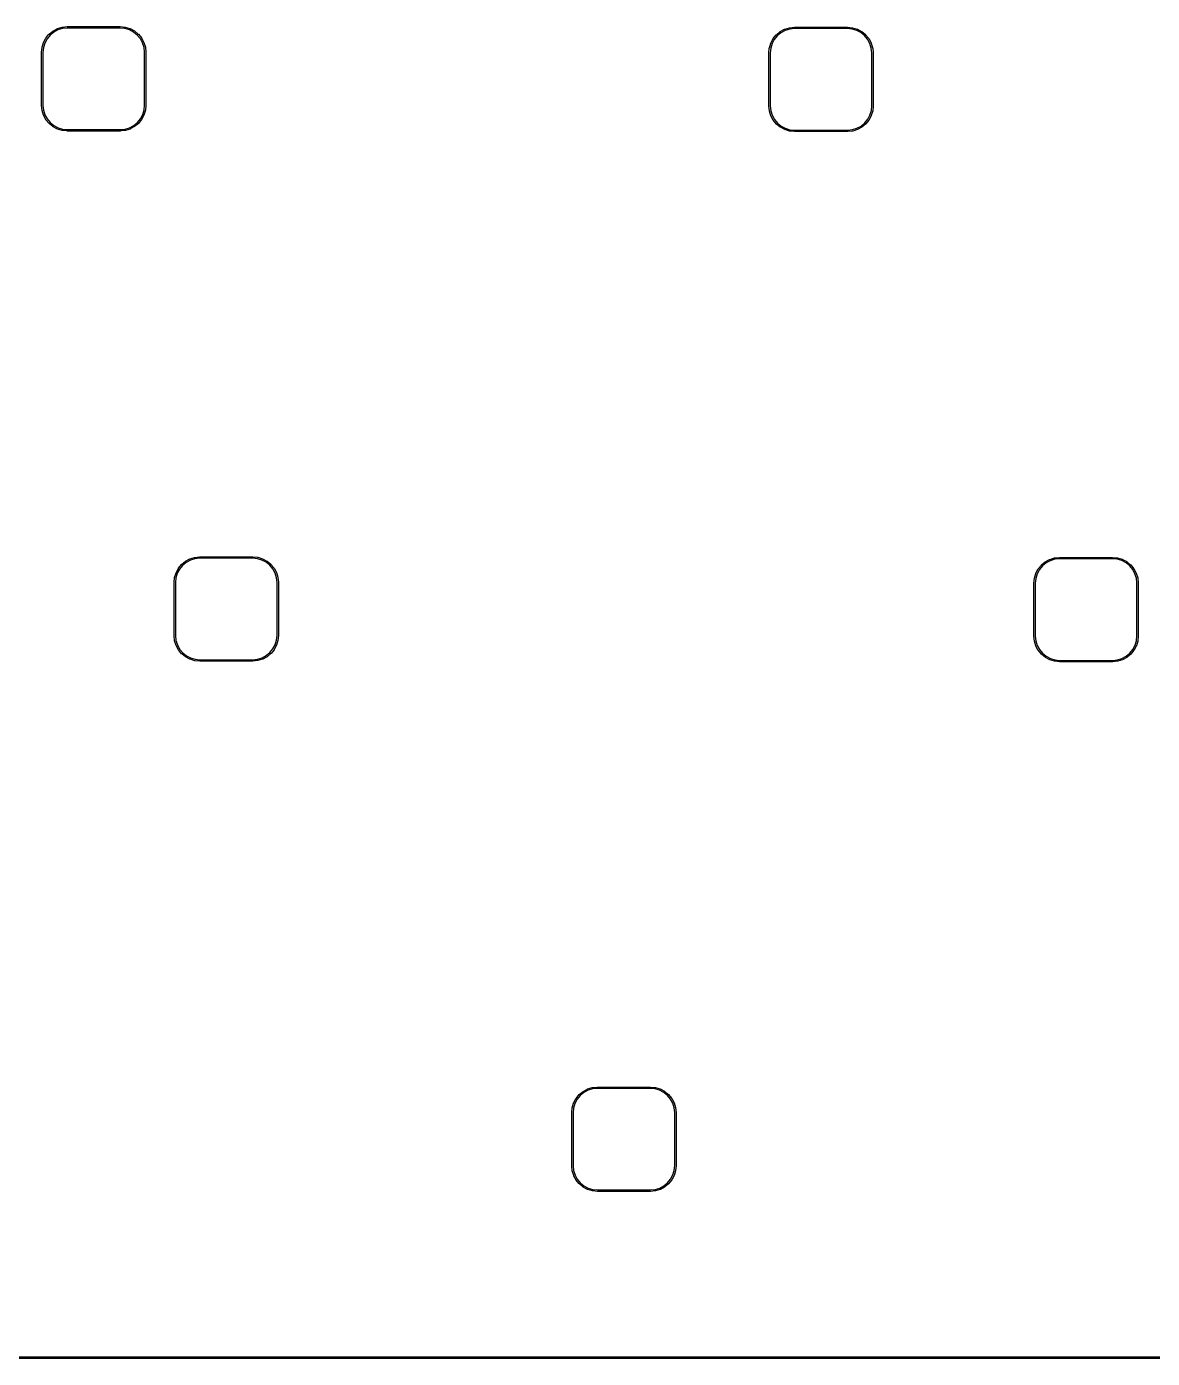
# Model space of a CAD drawing. Extents: x 24 to 186, y -127 to -26.
# Drawn here: x 61.93 to 102.38, y -126.83 to -78.97 of the extents above; entities that cross this region are included whole.
import ezdxf

# ---------------------------------------------------------------- set-up
doc = ezdxf.new("R2010")
doc.units = 0
doc.layers.add('BLACK', color=7, linetype='CONTINUOUS')

msp = doc.modelspace()

# ---------------------------------------------------------------- linework, layer by layer
at = {"layer": 'BLACK', "linetype": 'CONTINUOUS'}
for p, q in [((62.5396, -79.5453), (62.622, -79.3902)), ((62.665, -79.4158), (62.5849, -79.5666)), ((62.622, -79.3902), (62.6222, -79.3899)), ((62.6222, -79.3899), (62.6235, -79.388)), ((62.6235, -79.388), (62.6247, -79.3861)), ((62.6247, -79.3861), (62.7358, -79.25)), ((62.773, -79.2835), (62.665, -79.4158)), ((62.7358, -79.25), (62.736, -79.2498)), ((62.7358, -79.25), (62.7358, -79.25)), ((62.7358, -79.25), (62.7358, -79.25)), ((62.736, -79.2498), (62.7376, -79.2482)), ((62.7376, -79.2482), (62.7392, -79.2466)), ((62.7392, -79.2466), (62.8745, -79.1346)), ((62.9045, -79.1747), (62.773, -79.2835)), ((62.8745, -79.1346), (62.8748, -79.1344)), ((62.8748, -79.1344), (62.8767, -79.1331)), ((62.8767, -79.1331), (62.8786, -79.1319)), ((62.8786, -79.1319), (63.0331, -79.0483)), ((63.0547, -79.0935), (62.9045, -79.1747)), ((63.0331, -79.0483), (63.0334, -79.0482)), ((63.0331, -79.0483), (63.0331, -79.0483)), ((63.0331, -79.0483), (63.0331, -79.0483)), ((63.0334, -79.0482), (63.0355, -79.0473)), ((63.0355, -79.0473), (63.0376, -79.0464)), ((63.0376, -79.0464), (63.2054, -78.9945)), ((63.2178, -79.043), (63.0547, -79.0935)), ((63.2054, -78.9945), (63.2057, -78.9944)), ((63.2057, -78.9944), (63.208, -78.994)), ((63.208, -78.994), (63.2102, -78.9935)), ((63.2102, -78.9935), (63.3849, -78.9752)), ((63.3888, -79.025), (63.2178, -79.043)), ((63.3849, -78.9752), (63.3852, -78.9751)), ((63.3852, -78.9751), (63.3863, -78.9751)), ((63.3863, -78.9751), (63.3874, -78.975)), ((63.3874, -78.975), (63.3925, -78.975)), ((63.3938, -79.025), (63.3888, -79.025)), ((63.3925, -78.975), (63.3925, -78.975)), ((63.3925, -78.975), (65.295, -78.975)), ((65.2925, -79.025), (63.3938, -79.025)), ((65.4637, -79.0418), (65.2925, -79.025)), ((65.295, -78.975), (65.2962, -78.9751)), ((65.2962, -78.9751), (65.2962, -78.9751)), ((65.2962, -78.9751), (65.471, -78.9923)), ((65.6271, -79.0911), (65.4637, -79.0418)), ((65.471, -78.9923), (65.471, -78.9923)), ((65.471, -78.9923), (65.4713, -78.9923)), ((65.4713, -78.9923), (65.4736, -78.9928)), ((65.4736, -78.9928), (65.4758, -78.9932)), ((65.4758, -78.9932), (65.6439, -79.044)), ((65.7779, -79.1713), (65.6271, -79.0911)), ((65.6439, -79.044), (65.6443, -79.0441)), ((65.6443, -79.0441), (65.6464, -79.045)), ((65.6464, -79.045), (65.6484, -79.0458)), ((65.6484, -79.0458), (65.8035, -79.1283)), ((65.9102, -79.2792), (65.7779, -79.1713)), ((65.8035, -79.1283), (65.8038, -79.1285)), ((65.8038, -79.1285), (65.8057, -79.1297)), ((65.8057, -79.1297), (65.8076, -79.131)), ((65.8076, -79.131), (65.9437, -79.242)), ((66.0191, -79.4108), (65.9102, -79.2792)), ((65.9437, -79.242), (65.9437, -79.242)), ((65.9437, -79.242), (65.9437, -79.242)), ((65.9437, -79.242), (65.944, -79.2422)), ((65.944, -79.2422), (65.9456, -79.2438)), ((65.9456, -79.2438), (65.9472, -79.2454)), ((65.9472, -79.2454), (66.0591, -79.3808)), ((66.1003, -79.561), (66.0191, -79.4108)), ((66.0591, -79.3808), (66.0594, -79.3811)), ((66.0594, -79.3811), (66.0606, -79.383)), ((66.0606, -79.383), (66.0619, -79.3848)), ((66.0619, -79.3848), (66.1454, -79.5393)), ((88.6733, -79.5653), (88.7558, -79.4102)), ((88.7558, -79.4102), (88.756, -79.4099)), ((88.756, -79.4099), (88.7572, -79.408)), ((88.7572, -79.408), (88.7585, -79.4061)), ((88.7585, -79.4061), (88.8695, -79.27)), ((88.9067, -79.3035), (88.7988, -79.4359)), ((88.8695, -79.27), (88.8697, -79.2698)), ((88.8695, -79.27), (88.8695, -79.27)), ((88.8695, -79.27), (88.8695, -79.27)), ((88.8697, -79.2698), (88.8714, -79.2682)), ((88.8714, -79.2682), (88.873, -79.2666)), ((88.873, -79.2666), (89.0083, -79.1546)), ((89.0383, -79.1947), (88.9067, -79.3035)), ((89.0083, -79.1546), (89.0086, -79.1544)), ((89.0086, -79.1544), (89.0105, -79.1531)), ((89.0105, -79.1531), (89.0123, -79.1519)), ((89.0123, -79.1519), (89.1668, -79.0683)), ((89.1885, -79.1135), (89.0383, -79.1947)), ((89.1668, -79.0683), (89.1672, -79.0682)), ((89.1668, -79.0683), (89.1668, -79.0683)), ((89.1668, -79.0683), (89.1668, -79.0683)), ((89.1672, -79.0682), (89.1693, -79.0673)), ((89.1693, -79.0673), (89.1713, -79.0664)), ((89.1713, -79.0664), (89.3391, -79.0145)), ((89.3516, -79.063), (89.1885, -79.1135)), ((89.3391, -79.0145), (89.3395, -79.0144)), ((89.3395, -79.0144), (89.3417, -79.014)), ((89.3417, -79.014), (89.3439, -79.0135)), ((89.3439, -79.0135), (89.5186, -78.9952)), ((89.5226, -79.045), (89.3516, -79.063)), ((89.5186, -78.9952), (89.519, -78.9951)), ((89.519, -78.9951), (89.52, -78.9951)), ((89.52, -78.9951), (89.5211, -78.995)), ((89.5211, -78.995), (89.5262, -78.995)), ((89.5276, -79.045), (89.5226, -79.045)), ((89.5262, -78.995), (89.5263, -78.995)), ((89.5263, -78.995), (91.4287, -78.995)), ((91.4263, -79.045), (89.5276, -79.045)), ((91.5974, -79.0618), (91.4263, -79.045)), ((91.4287, -78.995), (91.4299, -78.9951)), ((91.4299, -78.9951), (91.4299, -78.9951)), ((91.4299, -78.9951), (91.6047, -79.0123)), ((91.7609, -79.1111), (91.5974, -79.0618)), ((91.6047, -79.0123), (91.6048, -79.0123)), ((91.6048, -79.0123), (91.6051, -79.0123)), ((91.6051, -79.0123), (91.6073, -79.0128)), ((91.6073, -79.0128), (91.6095, -79.0132)), ((91.6095, -79.0132), (91.7777, -79.064)), ((91.9116, -79.1913), (91.7609, -79.1111)), ((91.7777, -79.064), (91.778, -79.0641)), ((91.778, -79.0641), (91.7801, -79.065)), ((91.7801, -79.065), (91.7822, -79.0658)), ((91.7822, -79.0658), (91.9373, -79.1483)), ((92.044, -79.2992), (91.9116, -79.1913)), ((91.9373, -79.1483), (91.9376, -79.1485)), ((91.9376, -79.1485), (91.9395, -79.1497)), ((91.9395, -79.1497), (91.9414, -79.151)), ((91.9414, -79.151), (92.0775, -79.262)), ((92.1528, -79.4308), (92.044, -79.2992)), ((92.0775, -79.262), (92.0775, -79.262)), ((92.0775, -79.262), (92.0775, -79.262)), ((92.0775, -79.262), (92.0777, -79.2622)), ((92.0777, -79.2622), (92.0793, -79.2638)), ((92.0793, -79.2638), (92.0809, -79.2655)), ((92.0809, -79.2655), (92.1929, -79.4008)), ((92.234, -79.581), (92.1528, -79.4308)), ((92.1929, -79.4008), (92.1931, -79.4011)), ((92.1931, -79.4011), (92.1944, -79.403)), ((92.1944, -79.403), (92.1956, -79.4048)), ((92.1956, -79.4048), (92.2792, -79.5593)), ((62.4688, -79.8988), (62.4689, -79.8976)), ((62.4688, -81.7997), (62.4688, -79.8988)), ((62.4689, -79.8976), (62.486, -79.7227)), ((62.4689, -79.8976), (62.4689, -79.8976)), ((62.486, -79.7224), (62.4865, -79.7202)), ((62.486, -79.7227), (62.486, -79.7224)), ((62.4865, -79.7202), (62.487, -79.718)), ((62.487, -79.718), (62.5377, -79.5498)), ((62.5355, -79.7301), (62.5187, -79.9012)), ((62.5187, -79.9012), (62.5187, -81.7999)), ((62.5849, -79.5666), (62.5355, -79.7301)), ((62.5377, -79.5498), (62.5378, -79.5495)), ((62.5378, -79.5495), (62.5387, -79.5474)), ((62.5387, -79.5474), (62.5396, -79.5453)), ((66.1508, -79.7241), (66.1003, -79.561)), ((66.1454, -79.5393), (66.1454, -79.5393)), ((66.1454, -79.5393), (66.1454, -79.5393)), ((66.1454, -79.5393), (66.1456, -79.5397)), ((66.1456, -79.5397), (66.1464, -79.5418)), ((66.1464, -79.5418), (66.1473, -79.5438)), ((66.1473, -79.5438), (66.1992, -79.7116)), ((66.1687, -79.8951), (66.1508, -79.7241)), ((66.1688, -79.9001), (66.1687, -79.8951)), ((66.1688, -81.7988), (66.1688, -79.9001)), ((66.1688, -79.9001), (66.1688, -79.9001)), ((66.1992, -79.7116), (66.1994, -79.712)), ((66.1994, -79.712), (66.1998, -79.7142)), ((66.1998, -79.7142), (66.2002, -79.7164)), ((66.2002, -79.7164), (66.2186, -79.8911)), ((66.2186, -79.8911), (66.2186, -79.8915)), ((66.2186, -79.8915), (66.2186, -79.8925)), ((66.2186, -79.8925), (66.2187, -79.8936)), ((66.2187, -79.8936), (66.2187, -79.8987)), ((66.2187, -79.8987), (66.2188, -79.8988)), ((66.2188, -79.8988), (66.2188, -81.8012)), ((88.6026, -79.9176), (88.6198, -79.7428)), ((88.6198, -79.7424), (88.6203, -79.7402)), ((88.6198, -79.7428), (88.6198, -79.7424)), ((88.6203, -79.7402), (88.6207, -79.738)), ((88.6207, -79.738), (88.6715, -79.5698)), ((88.6693, -79.7501), (88.6525, -79.9212)), ((88.7186, -79.5866), (88.6693, -79.7501)), ((88.6715, -79.5698), (88.6716, -79.5695)), ((88.6716, -79.5695), (88.6725, -79.5674)), ((88.6725, -79.5674), (88.6733, -79.5653)), ((88.7988, -79.4359), (88.7186, -79.5866)), ((92.2845, -79.7441), (92.234, -79.581)), ((92.2792, -79.5593), (92.2792, -79.5593)), ((92.2792, -79.5593), (92.2792, -79.5593)), ((92.2792, -79.5593), (92.2793, -79.5597)), ((92.2793, -79.5597), (92.2802, -79.5618)), ((92.2802, -79.5618), (92.2811, -79.5638)), ((92.2811, -79.5638), (92.333, -79.7316)), ((92.3025, -79.9151), (92.2845, -79.7441)), ((92.333, -79.7316), (92.3331, -79.732)), ((92.3331, -79.732), (92.3335, -79.7342)), ((92.3335, -79.7342), (92.334, -79.7364)), ((92.334, -79.7364), (92.3523, -79.9111)), ((88.6025, -79.9188), (88.6026, -79.9176)), ((88.6025, -81.8197), (88.6025, -79.9188)), ((88.6026, -79.9176), (88.6026, -79.9176)), ((88.6525, -79.9212), (88.6525, -81.8199)), ((92.3025, -79.9201), (92.3025, -79.9151)), ((92.3025, -81.8188), (92.3025, -79.9201)), ((92.3025, -79.9201), (92.3025, -79.9201)), ((92.3523, -79.9111), (92.3524, -79.9115)), ((92.3524, -79.9115), (92.3524, -79.9125)), ((92.3524, -79.9125), (92.3525, -79.9136)), ((92.3525, -79.9136), (92.3525, -79.9187)), ((92.3525, -79.9187), (92.3525, -79.9188)), ((92.3525, -79.9188), (92.3525, -81.8212)), ((62.4688, -81.8001), (62.4688, -81.7997)), ((62.4688, -81.8004), (62.4688, -81.8001)), ((62.4688, -81.8012), (62.4688, -81.8004)), ((62.4688, -81.8064), (62.4688, -81.8012)), ((62.4688, -81.8012), (62.4688, -81.8012)), ((62.4689, -81.8075), (62.4688, -81.8064)), ((62.4689, -81.8085), (62.4689, -81.8075)), ((62.4689, -81.8089), (62.4689, -81.8085)), ((62.4873, -81.9836), (62.4689, -81.8089)), ((62.5187, -81.7999), (62.5188, -81.8049)), ((62.5188, -81.8049), (62.5367, -81.9759)), ((66.152, -81.9699), (66.1688, -81.7988)), ((66.2186, -81.8024), (66.2015, -81.9773)), ((66.2188, -81.8012), (66.2186, -81.8024)), ((66.2186, -81.8024), (66.2186, -81.8024)), ((88.6025, -81.8201), (88.6025, -81.8197)), ((88.6025, -81.8203), (88.6025, -81.8201)), ((88.6025, -81.8212), (88.6025, -81.8203)), ((88.6025, -81.8264), (88.6025, -81.8212)), ((88.6025, -81.8212), (88.6025, -81.8212)), ((88.6525, -81.8199), (88.6525, -81.8249)), ((92.2857, -81.9899), (92.3025, -81.8188)), ((92.3524, -81.8224), (92.3352, -81.9973)), ((92.3525, -81.8212), (92.3524, -81.8224)), ((92.3524, -81.8224), (92.3524, -81.8224)), ((62.4877, -81.9858), (62.4873, -81.9836)), ((62.4881, -81.988), (62.4877, -81.9858)), ((62.4882, -81.9884), (62.4881, -81.988)), ((62.5402, -82.1562), (62.4882, -81.9884)), ((62.5367, -81.9759), (62.5872, -82.139)), ((62.5411, -82.1582), (62.5402, -82.1562)), ((62.5419, -82.1603), (62.5411, -82.1582)), ((62.5421, -82.1607), (62.5419, -82.1603)), ((62.6256, -82.3152), (62.5421, -82.1607)), ((62.5872, -82.139), (62.6684, -82.2892)), ((62.6684, -82.2892), (62.7773, -82.4208)), ((65.9145, -82.4165), (66.0225, -82.2842)), ((66.0225, -82.2842), (66.1026, -82.1334)), ((66.1479, -82.1547), (66.0655, -82.3098)), ((66.1026, -82.1334), (66.152, -81.9699)), ((66.1488, -82.1526), (66.1479, -82.1547)), ((66.1497, -82.1505), (66.1488, -82.1526)), ((66.1498, -82.1502), (66.1497, -82.1505)), ((66.2005, -81.982), (66.1498, -82.1502)), ((66.201, -81.9798), (66.2005, -81.982)), ((66.2015, -81.9776), (66.201, -81.9798)), ((66.2015, -81.9773), (66.2015, -81.9776)), ((88.6026, -81.8275), (88.6025, -81.8264)), ((88.6026, -81.8285), (88.6026, -81.8275)), ((88.6027, -81.8289), (88.6026, -81.8285)), ((88.621, -82.0036), (88.6027, -81.8289)), ((88.6215, -82.0058), (88.621, -82.0036)), ((88.6219, -82.008), (88.6215, -82.0058)), ((88.622, -82.0084), (88.6219, -82.008)), ((88.6739, -82.1762), (88.622, -82.0084)), ((88.6525, -81.8249), (88.6705, -81.9959)), ((88.6705, -81.9959), (88.721, -82.159)), ((88.6748, -82.1782), (88.6739, -82.1762)), ((88.6757, -82.1803), (88.6748, -82.1782)), ((88.6758, -82.1807), (88.6757, -82.1803)), ((88.7594, -82.3352), (88.6758, -82.1807)), ((88.721, -82.159), (88.8022, -82.3092)), ((92.1562, -82.3042), (92.2364, -82.1534)), ((92.2817, -82.1747), (92.1992, -82.3298)), ((92.2364, -82.1534), (92.2857, -81.9899)), ((92.2825, -82.1726), (92.2817, -82.1747)), ((92.2834, -82.1705), (92.2825, -82.1726)), ((92.2835, -82.1702), (92.2834, -82.1705)), ((92.3343, -82.002), (92.2835, -82.1702)), ((92.3347, -81.9998), (92.3343, -82.002)), ((92.3352, -81.9976), (92.3347, -81.9998)), ((92.3352, -81.9973), (92.3352, -81.9976)), ((62.6269, -82.317), (62.6256, -82.3152)), ((62.6281, -82.3189), (62.6269, -82.317)), ((62.6284, -82.3192), (62.6281, -82.3189)), ((62.7403, -82.4545), (62.6284, -82.3192)), ((62.7419, -82.4561), (62.7403, -82.4545)), ((62.7435, -82.4578), (62.7419, -82.4561)), ((62.7438, -82.458), (62.7435, -82.4578)), ((62.8799, -82.569), (62.7438, -82.458)), ((62.7773, -82.4208), (62.9096, -82.5287)), ((62.8818, -82.5702), (62.8799, -82.569)), ((62.8837, -82.5715), (62.8818, -82.5702)), ((62.884, -82.5717), (62.8837, -82.5715)), ((63.039, -82.6542), (62.884, -82.5717)), ((62.9096, -82.5287), (63.0604, -82.6089)), ((63.0411, -82.655), (63.039, -82.6542)), ((63.0432, -82.6559), (63.0411, -82.655)), ((63.0436, -82.656), (63.0432, -82.6559)), ((63.2117, -82.7068), (63.0436, -82.656)), ((63.0604, -82.6089), (63.2238, -82.6582)), ((63.2139, -82.7072), (63.2117, -82.7068)), ((63.2162, -82.7077), (63.2139, -82.7072)), ((63.2165, -82.7077), (63.2162, -82.7077)), ((63.3913, -82.7249), (63.2165, -82.7077)), ((63.2238, -82.6582), (63.395, -82.675)), ((63.3925, -82.725), (63.3913, -82.7249)), ((63.3913, -82.7249), (63.3913, -82.7249)), ((65.295, -82.725), (63.3925, -82.725)), ((63.395, -82.675), (65.2937, -82.675)), ((65.2937, -82.675), (65.2987, -82.675)), ((65.3001, -82.725), (65.295, -82.725)), ((65.295, -82.725), (65.295, -82.725)), ((65.2987, -82.675), (65.4697, -82.657)), ((65.3012, -82.7249), (65.3001, -82.725)), ((65.3023, -82.7249), (65.3012, -82.7249)), ((65.3026, -82.7248), (65.3023, -82.7249)), ((65.4773, -82.7065), (65.3026, -82.7248)), ((65.4697, -82.657), (65.6328, -82.6065)), ((65.4795, -82.706), (65.4773, -82.7065)), ((65.4818, -82.7056), (65.4795, -82.706)), ((65.4821, -82.7055), (65.4818, -82.7056)), ((65.6499, -82.6536), (65.4821, -82.7055)), ((65.6328, -82.6065), (65.783, -82.5253)), ((65.652, -82.6527), (65.6499, -82.6536)), ((65.6541, -82.6518), (65.652, -82.6527)), ((65.6544, -82.6517), (65.6541, -82.6518)), ((65.8089, -82.5681), (65.6544, -82.6517)), ((65.783, -82.5253), (65.9145, -82.4165)), ((65.8108, -82.5669), (65.8089, -82.5681)), ((65.8127, -82.5656), (65.8108, -82.5669)), ((65.813, -82.5654), (65.8127, -82.5656)), ((65.9483, -82.4534), (65.813, -82.5654)), ((65.9499, -82.4519), (65.9483, -82.4534)), ((65.9515, -82.4502), (65.9499, -82.4519)), ((65.9517, -82.45), (65.9515, -82.4502)), ((66.0628, -82.3139), (65.9517, -82.45)), ((66.064, -82.312), (66.0628, -82.3139)), ((66.0653, -82.3101), (66.064, -82.312)), ((66.0655, -82.3098), (66.0653, -82.3101)), ((88.7606, -82.337), (88.7594, -82.3352)), ((88.7619, -82.3389), (88.7606, -82.337)), ((88.7621, -82.3392), (88.7619, -82.3389)), ((88.8741, -82.4745), (88.7621, -82.3392)), ((88.8022, -82.3092), (88.911, -82.4408)), ((88.8756, -82.4761), (88.8741, -82.4745)), ((88.8773, -82.4778), (88.8756, -82.4761)), ((88.8775, -82.478), (88.8773, -82.4778)), ((89.0136, -82.589), (88.8775, -82.478)), ((88.911, -82.4408), (89.0433, -82.5487)), ((89.0155, -82.5902), (89.0136, -82.589)), ((89.0174, -82.5915), (89.0155, -82.5902)), ((89.0177, -82.5917), (89.0174, -82.5915)), ((89.1728, -82.6742), (89.0177, -82.5917)), ((89.0433, -82.5487), (89.1941, -82.6289)), ((89.1749, -82.675), (89.1728, -82.6742)), ((89.177, -82.6759), (89.1749, -82.675)), ((89.1773, -82.676), (89.177, -82.6759)), ((89.3455, -82.7268), (89.1773, -82.676)), ((89.1941, -82.6289), (89.3576, -82.6782)), ((89.3477, -82.7272), (89.3455, -82.7268)), ((89.3499, -82.7277), (89.3477, -82.7272)), ((89.3502, -82.7277), (89.3499, -82.7277)), ((89.5251, -82.7449), (89.3502, -82.7277)), ((89.3576, -82.6782), (89.5287, -82.695)), ((89.5263, -82.745), (89.5251, -82.7449)), ((89.5251, -82.7449), (89.5251, -82.7449)), ((91.4287, -82.745), (89.5263, -82.745)), ((89.5287, -82.695), (91.4274, -82.695)), ((91.4274, -82.695), (91.4324, -82.695)), ((91.4288, -82.745), (91.4287, -82.745)), ((91.4339, -82.745), (91.4288, -82.745)), ((91.4324, -82.695), (91.6034, -82.677)), ((91.435, -82.7449), (91.4339, -82.745)), ((91.436, -82.7449), (91.435, -82.7449)), ((91.4364, -82.7448), (91.436, -82.7449)), ((91.6111, -82.7265), (91.4364, -82.7448)), ((91.6034, -82.677), (91.7665, -82.6265)), ((91.6133, -82.726), (91.6111, -82.7265)), ((91.6155, -82.7256), (91.6133, -82.726)), ((91.6159, -82.7255), (91.6155, -82.7256)), ((91.7837, -82.6736), (91.6159, -82.7255)), ((91.7665, -82.6265), (91.9167, -82.5453)), ((91.7857, -82.6727), (91.7837, -82.6736)), ((91.7878, -82.6718), (91.7857, -82.6727)), ((91.7882, -82.6717), (91.7878, -82.6718)), ((91.9427, -82.5881), (91.7882, -82.6717)), ((91.9167, -82.5453), (92.0483, -82.4365)), ((91.9445, -82.5869), (91.9427, -82.5881)), ((91.9464, -82.5856), (91.9445, -82.5869)), ((91.9467, -82.5854), (91.9464, -82.5856)), ((92.082, -82.4734), (91.9467, -82.5854)), ((92.0483, -82.4365), (92.1562, -82.3042)), ((92.0836, -82.4719), (92.082, -82.4734)), ((92.0853, -82.4702), (92.0836, -82.4719)), ((92.0855, -82.47), (92.0853, -82.4702)), ((92.1965, -82.3339), (92.0855, -82.47)), ((92.1977, -82.332), (92.1965, -82.3339)), ((92.199, -82.3301), (92.1977, -82.332)), ((92.1992, -82.3298), (92.199, -82.3301)), ((67.8001, -98.0964), (67.9679, -98.0445)), ((67.9679, -98.0445), (67.9682, -98.0444)), ((67.9682, -98.0444), (67.9705, -98.044)), ((67.9705, -98.044), (67.9727, -98.0435)), ((67.9727, -98.0435), (68.1474, -98.0252)), ((68.1513, -98.075), (67.9803, -98.093)), ((68.1474, -98.0252), (68.1477, -98.0251)), ((68.1477, -98.0251), (68.1488, -98.0251)), ((68.1488, -98.0251), (68.1499, -98.025)), ((68.1499, -98.025), (68.155, -98.025)), ((68.1563, -98.075), (68.1513, -98.075)), ((68.155, -98.025), (68.155, -98.025)), ((68.155, -98.025), (70.0575, -98.025)), ((70.055, -98.075), (68.1563, -98.075)), ((70.2262, -98.0918), (70.055, -98.075)), ((70.0575, -98.025), (70.0587, -98.0251)), ((70.0587, -98.0251), (70.0587, -98.0251)), ((70.0587, -98.0251), (70.2335, -98.0423)), ((70.3896, -98.1411), (70.2262, -98.0918)), ((70.2335, -98.0423), (70.2335, -98.0423)), ((70.2335, -98.0423), (70.2338, -98.0423)), ((70.2338, -98.0423), (70.2361, -98.0428)), ((70.2361, -98.0428), (70.2383, -98.0432)), ((70.2383, -98.0432), (70.4064, -98.094)), ((98.6963, -98.1164), (98.8641, -98.0645)), ((98.8641, -98.0645), (98.8645, -98.0644)), ((98.8645, -98.0644), (98.8667, -98.064)), ((98.8667, -98.064), (98.8689, -98.0635)), ((98.8689, -98.0635), (99.0436, -98.0452)), ((99.0436, -98.0452), (99.044, -98.0451)), ((99.044, -98.0451), (99.045, -98.0451)), ((99.045, -98.0451), (99.0461, -98.045)), ((99.0461, -98.045), (99.0512, -98.045)), ((99.0512, -98.045), (99.0513, -98.045)), ((99.0513, -98.045), (100.954, -98.045)), ((100.954, -98.045), (100.955, -98.0451)), ((100.955, -98.0451), (100.955, -98.0451)), ((100.955, -98.0451), (101.13, -98.0623)), ((101.13, -98.0623), (101.132, -98.0628)), ((101.13, -98.0623), (101.13, -98.0623)), ((101.13, -98.0623), (101.13, -98.0623)), ((101.132, -98.0628), (101.135, -98.0632)), ((101.135, -98.0632), (101.303, -98.114)), ((67.3021, -98.5953), (67.3845, -98.4402)), ((67.4275, -98.4658), (67.3474, -98.6166)), ((67.3845, -98.4402), (67.3847, -98.4399)), ((67.3847, -98.4399), (67.386, -98.438)), ((67.386, -98.438), (67.3872, -98.4361)), ((67.3872, -98.4361), (67.4983, -98.3)), ((67.5355, -98.3335), (67.4275, -98.4658)), ((67.4983, -98.3), (67.4985, -98.2998)), ((67.4983, -98.3), (67.4983, -98.3)), ((67.4983, -98.3), (67.4983, -98.3)), ((67.4985, -98.2998), (67.5001, -98.2982)), ((67.5001, -98.2982), (67.5017, -98.2966)), ((67.5017, -98.2966), (67.637, -98.1846)), ((67.667, -98.2247), (67.5355, -98.3335)), ((67.637, -98.1846), (67.6373, -98.1844)), ((67.6373, -98.1844), (67.6392, -98.1831)), ((67.6392, -98.1831), (67.6411, -98.1819)), ((67.6411, -98.1819), (67.7956, -98.0983)), ((67.8172, -98.1435), (67.667, -98.2247)), ((67.7956, -98.0983), (67.7959, -98.0982)), ((67.7956, -98.0983), (67.7956, -98.0983)), ((67.7956, -98.0983), (67.7956, -98.0983)), ((67.7959, -98.0982), (67.798, -98.0973)), ((67.798, -98.0973), (67.8001, -98.0964)), ((67.9803, -98.093), (67.8172, -98.1435)), ((70.5404, -98.2213), (70.3896, -98.1411)), ((70.4064, -98.094), (70.4068, -98.0941)), ((70.4068, -98.0941), (70.4089, -98.095)), ((70.4089, -98.095), (70.4109, -98.0958)), ((70.4109, -98.0958), (70.566, -98.1783)), ((70.6727, -98.3292), (70.5404, -98.2213)), ((70.566, -98.1783), (70.5663, -98.1785)), ((70.5663, -98.1785), (70.5682, -98.1797)), ((70.5682, -98.1797), (70.5701, -98.181)), ((70.5701, -98.181), (70.7062, -98.292)), ((70.7816, -98.4608), (70.6727, -98.3292)), ((70.7062, -98.292), (70.7062, -98.292)), ((70.7062, -98.292), (70.7062, -98.292)), ((70.7062, -98.292), (70.7065, -98.2922)), ((70.7065, -98.2922), (70.7081, -98.2938)), ((70.7081, -98.2938), (70.7097, -98.2955)), ((70.7097, -98.2955), (70.8216, -98.4308)), ((70.8628, -98.611), (70.7816, -98.4608)), ((70.8216, -98.4308), (70.8219, -98.4311)), ((70.8219, -98.4311), (70.8231, -98.433)), ((70.8231, -98.433), (70.8244, -98.4348)), ((70.8244, -98.4348), (70.9079, -98.5893)), ((98.1983, -98.6153), (98.2808, -98.4602)), ((98.3238, -98.4858), (98.2436, -98.6366)), ((98.2808, -98.4602), (98.281, -98.4599)), ((98.281, -98.4599), (98.2822, -98.458)), ((98.2822, -98.458), (98.2835, -98.4561)), ((98.2835, -98.4561), (98.3945, -98.32)), ((98.4317, -98.3535), (98.3238, -98.4858)), ((98.3945, -98.32), (98.3947, -98.3198)), ((98.3945, -98.32), (98.3945, -98.32)), ((98.3945, -98.32), (98.3945, -98.32)), ((98.3947, -98.3198), (98.3964, -98.3182)), ((98.3964, -98.3182), (98.3979, -98.3166)), ((98.3979, -98.3166), (98.5333, -98.2046)), ((98.5633, -98.2447), (98.4317, -98.3535)), ((98.5333, -98.2046), (98.5336, -98.2044)), ((98.5336, -98.2044), (98.5355, -98.2031)), ((98.5355, -98.2031), (98.5373, -98.2019)), ((98.5373, -98.2019), (98.6918, -98.1183)), ((98.7135, -98.1635), (98.5633, -98.2447)), ((98.6918, -98.1183), (98.6918, -98.1183)), ((98.6918, -98.1183), (98.6919, -98.1183)), ((98.6919, -98.1183), (98.6922, -98.1182)), ((98.6922, -98.1182), (98.6943, -98.1173)), ((98.6943, -98.1173), (98.6963, -98.1164)), ((98.8766, -98.113), (98.7135, -98.1635)), ((99.0476, -98.095), (98.8766, -98.113)), ((99.0526, -98.095), (99.0476, -98.095)), ((100.951, -98.095), (99.0526, -98.095)), ((101.122, -98.1118), (100.951, -98.095)), ((101.286, -98.1611), (101.122, -98.1118)), ((101.437, -98.2413), (101.286, -98.1611)), ((101.303, -98.114), (101.303, -98.1141)), ((101.303, -98.1141), (101.305, -98.115)), ((101.305, -98.115), (101.307, -98.1158)), ((101.307, -98.1158), (101.462, -98.1983)), ((101.569, -98.3492), (101.437, -98.2413)), ((101.462, -98.1983), (101.463, -98.1985)), ((101.463, -98.1985), (101.464, -98.1997)), ((101.464, -98.1997), (101.466, -98.201)), ((101.466, -98.201), (101.602, -98.312)), ((101.678, -98.4808), (101.569, -98.3492)), ((101.602, -98.312), (101.602, -98.312)), ((101.602, -98.312), (101.602, -98.312)), ((101.602, -98.312), (101.603, -98.3122)), ((101.603, -98.3122), (101.604, -98.3138)), ((101.604, -98.3138), (101.606, -98.3154)), ((101.606, -98.3154), (101.718, -98.4508)), ((101.759, -98.631), (101.678, -98.4808)), ((101.718, -98.4508), (101.718, -98.4511)), ((101.718, -98.4511), (101.719, -98.453)), ((101.719, -98.453), (101.721, -98.4548)), ((101.721, -98.4548), (101.804, -98.6093)), ((67.2313, -98.9488), (67.2314, -98.9476)), ((67.2313, -100.85), (67.2313, -98.9488)), ((67.2314, -98.9476), (67.2485, -98.7728)), ((67.2314, -98.9476), (67.2314, -98.9476)), ((67.2485, -98.7724), (67.249, -98.7702)), ((67.2485, -98.7728), (67.2485, -98.7724)), ((67.249, -98.7702), (67.2495, -98.768)), ((67.2495, -98.768), (67.3002, -98.5998)), ((67.298, -98.7801), (67.2812, -98.9512)), ((67.2812, -98.9512), (67.2812, -100.85)), ((67.3474, -98.6166), (67.298, -98.7801)), ((67.3002, -98.5998), (67.3003, -98.5995)), ((67.3003, -98.5995), (67.3012, -98.5974)), ((67.3012, -98.5974), (67.3021, -98.5953)), ((70.9133, -98.7741), (70.8628, -98.611)), ((70.9079, -98.5893), (70.9079, -98.5893)), ((70.9079, -98.5893), (70.9079, -98.5893)), ((70.9079, -98.5893), (70.9081, -98.5897)), ((70.9081, -98.5897), (70.9089, -98.5918)), ((70.9089, -98.5918), (70.9098, -98.5938)), ((70.9098, -98.5938), (70.9617, -98.7616)), ((70.9312, -98.9451), (70.9133, -98.7741)), ((70.9312, -98.9501), (70.9312, -98.9451)), ((70.9312, -100.849), (70.9313, -98.9501)), ((70.9313, -98.9501), (70.9312, -98.9501)), ((70.9617, -98.7616), (70.9619, -98.762)), ((70.9619, -98.762), (70.9623, -98.7642)), ((70.9623, -98.7642), (70.9627, -98.7664)), ((70.9627, -98.7664), (70.9811, -98.9411)), ((70.9811, -98.9411), (70.9811, -98.9415)), ((70.9811, -98.9415), (70.9811, -98.9425)), ((70.9811, -98.9425), (70.9812, -98.9436)), ((70.9812, -98.9436), (70.9812, -98.9487)), ((70.9812, -98.9487), (70.9813, -98.9488)), ((70.9813, -98.9488), (70.9813, -100.851)), ((98.1275, -98.9688), (98.1276, -98.9676)), ((98.1275, -100.87), (98.1275, -98.9688)), ((98.1276, -98.9676), (98.1448, -98.7927)), ((98.1276, -98.9676), (98.1276, -98.9676)), ((98.1448, -98.7924), (98.1453, -98.7902)), ((98.1448, -98.7927), (98.1448, -98.7924)), ((98.1453, -98.7902), (98.1457, -98.788)), ((98.1457, -98.788), (98.1965, -98.6198)), ((98.1943, -98.8001), (98.1775, -98.9712)), ((98.1775, -98.9712), (98.1775, -100.87)), ((98.2436, -98.6366), (98.1943, -98.8001)), ((98.1965, -98.6198), (98.1966, -98.6195)), ((98.1966, -98.6195), (98.1975, -98.6174)), ((98.1975, -98.6174), (98.1983, -98.6153)), ((101.81, -98.7941), (101.759, -98.631)), ((101.804, -98.6093), (101.804, -98.6093)), ((101.804, -98.6093), (101.804, -98.6093)), ((101.804, -98.6093), (101.804, -98.6097)), ((101.804, -98.6097), (101.805, -98.6118)), ((101.805, -98.6118), (101.806, -98.6138)), ((101.806, -98.6138), (101.858, -98.7816)), ((101.827, -98.9651), (101.81, -98.7941)), ((101.828, -98.9701), (101.827, -98.9651)), ((101.828, -100.869), (101.828, -98.9701)), ((101.828, -98.9701), (101.828, -98.9701)), ((101.858, -98.7816), (101.858, -98.782)), ((101.858, -98.782), (101.859, -98.7842)), ((101.859, -98.7842), (101.859, -98.7864)), ((101.859, -98.7864), (101.877, -98.9611)), ((101.877, -98.9611), (101.877, -98.9615)), ((101.877, -98.9615), (101.877, -98.9625)), ((101.877, -98.9625), (101.877, -98.9636)), ((101.877, -98.9636), (101.877, -98.9687)), ((101.877, -98.9687), (101.877, -98.9688)), ((101.877, -98.9688), (101.877, -100.871)), ((67.2313, -100.851), (67.2313, -100.85)), ((67.2313, -100.85), (67.2313, -100.85)), ((67.2313, -100.85), (67.2313, -100.85)), ((67.2313, -100.856), (67.2313, -100.851)), ((67.2313, -100.851), (67.2313, -100.851)), ((67.2314, -100.857), (67.2313, -100.856)), ((67.2314, -100.859), (67.2314, -100.857)), ((67.2498, -101.034), (67.2314, -100.859)), ((67.2314, -100.859), (67.2314, -100.859)), ((67.2812, -100.85), (67.2813, -100.855)), ((67.2813, -100.855), (67.2992, -101.026)), ((70.9145, -101.02), (70.9312, -100.849)), ((70.9811, -100.852), (70.964, -101.027)), ((70.9813, -100.851), (70.9811, -100.852)), ((70.9811, -100.852), (70.9811, -100.852)), ((98.1275, -100.871), (98.1275, -100.87)), ((98.1275, -100.87), (98.1275, -100.87)), ((98.1275, -100.87), (98.1275, -100.87)), ((98.1275, -100.876), (98.1275, -100.871)), ((98.1275, -100.871), (98.1275, -100.871)), ((98.1276, -100.877), (98.1275, -100.876)), ((98.1276, -100.879), (98.1276, -100.877)), ((98.1277, -100.879), (98.1276, -100.879)), ((98.146, -101.054), (98.1277, -100.879)), ((98.1775, -100.87), (98.1775, -100.875)), ((98.1775, -100.875), (98.1955, -101.046)), ((101.811, -101.04), (101.828, -100.869)), ((101.877, -100.872), (101.86, -101.047)), ((101.877, -100.871), (101.877, -100.872)), ((101.877, -100.872), (101.877, -100.872)), ((67.2502, -101.036), (67.2498, -101.034)), ((67.2506, -101.038), (67.2502, -101.036)), ((67.2507, -101.038), (67.2506, -101.038)), ((67.3027, -101.206), (67.2507, -101.038)), ((67.2992, -101.026), (67.3497, -101.189)), ((67.3036, -101.208), (67.3027, -101.206)), ((67.3044, -101.21), (67.3036, -101.208)), ((67.3046, -101.211), (67.3044, -101.21)), ((67.3881, -101.365), (67.3046, -101.211)), ((67.3497, -101.189), (67.4309, -101.339)), ((67.3894, -101.367), (67.3881, -101.365)), ((67.3906, -101.369), (67.3894, -101.367)), ((67.3909, -101.369), (67.3906, -101.369)), ((67.5028, -101.505), (67.3909, -101.369)), ((67.4309, -101.339), (67.5398, -101.471)), ((70.677, -101.466), (70.785, -101.334)), ((70.8253, -101.364), (70.7142, -101.5)), ((70.785, -101.334), (70.8651, -101.183)), ((70.8265, -101.362), (70.8253, -101.364)), ((70.8278, -101.36), (70.8265, -101.362)), ((70.828, -101.36), (70.8278, -101.36)), ((70.9104, -101.205), (70.828, -101.36)), ((70.8651, -101.183), (70.9145, -101.02)), ((70.9113, -101.203), (70.9104, -101.205)), ((70.9122, -101.201), (70.9113, -101.203)), ((70.9123, -101.2), (70.9122, -101.201)), ((70.963, -101.032), (70.9123, -101.2)), ((70.9635, -101.03), (70.963, -101.032)), ((70.964, -101.028), (70.9635, -101.03)), ((70.964, -101.027), (70.964, -101.028)), ((98.1465, -101.056), (98.146, -101.054)), ((98.1469, -101.058), (98.1465, -101.056)), ((98.147, -101.058), (98.1469, -101.058)), ((98.1989, -101.226), (98.147, -101.058)), ((98.1955, -101.046), (98.246, -101.209)), ((98.1998, -101.228), (98.1989, -101.226)), ((98.2007, -101.23), (98.1998, -101.228)), ((98.2008, -101.231), (98.2007, -101.23)), ((98.2844, -101.385), (98.2008, -101.231)), ((98.246, -101.209), (98.3272, -101.359)), ((98.2856, -101.387), (98.2844, -101.385)), ((98.2869, -101.389), (98.2856, -101.387)), ((98.2871, -101.389), (98.2869, -101.389)), ((98.3991, -101.525), (98.2871, -101.389)), ((98.3272, -101.359), (98.436, -101.491)), ((101.573, -101.486), (101.681, -101.354)), ((101.722, -101.384), (101.61, -101.52)), ((101.681, -101.354), (101.761, -101.203)), ((101.723, -101.382), (101.722, -101.384)), ((101.724, -101.38), (101.723, -101.382)), ((101.807, -101.225), (101.724, -101.38)), ((101.724, -101.38), (101.724, -101.38)), ((101.761, -101.203), (101.811, -101.04)), ((101.808, -101.223), (101.807, -101.225)), ((101.809, -101.22), (101.808, -101.221)), ((101.808, -101.221), (101.808, -101.223)), ((101.859, -101.052), (101.809, -101.22)), ((101.86, -101.05), (101.859, -101.052)), ((101.86, -101.047), (101.86, -101.048)), ((101.86, -101.048), (101.86, -101.05)), ((67.5044, -101.506), (67.5028, -101.505)), ((67.506, -101.508), (67.5044, -101.506)), ((67.5063, -101.508), (67.506, -101.508)), ((67.6424, -101.619), (67.5063, -101.508)), ((67.5398, -101.471), (67.6721, -101.579)), ((67.6443, -101.62), (67.6424, -101.619)), ((67.6462, -101.622), (67.6443, -101.62)), ((67.6465, -101.622), (67.6462, -101.622)), ((67.8015, -101.704), (67.6465, -101.622)), ((67.6721, -101.579), (67.8229, -101.659)), ((67.8036, -101.705), (67.8015, -101.704)), ((67.8057, -101.706), (67.8036, -101.705)), ((67.8061, -101.706), (67.8057, -101.706)), ((67.9742, -101.757), (67.8061, -101.706)), ((67.8229, -101.659), (67.9863, -101.708)), ((67.9764, -101.757), (67.9742, -101.757)), ((67.9787, -101.758), (67.9764, -101.757)), ((67.979, -101.758), (67.9787, -101.758)), ((68.1538, -101.775), (67.979, -101.758)), ((67.9863, -101.708), (68.1575, -101.725)), ((68.155, -101.775), (68.1538, -101.775)), ((68.1538, -101.775), (68.1538, -101.775)), ((70.0575, -101.775), (68.155, -101.775)), ((68.1575, -101.725), (70.0562, -101.725)), ((70.0562, -101.725), (70.0612, -101.725)), ((70.0626, -101.775), (70.0575, -101.775)), ((70.0575, -101.775), (70.0575, -101.775)), ((70.0612, -101.725), (70.2322, -101.707)), ((70.0637, -101.775), (70.0626, -101.775)), ((70.0648, -101.775), (70.0637, -101.775)), ((70.0651, -101.775), (70.0648, -101.775)), ((70.2398, -101.756), (70.0651, -101.775)), ((70.2322, -101.707), (70.3953, -101.657)), ((70.242, -101.756), (70.2398, -101.756)), ((70.2443, -101.756), (70.242, -101.756)), ((70.2446, -101.755), (70.2443, -101.756)), ((70.4124, -101.704), (70.2446, -101.755)), ((70.3953, -101.657), (70.5455, -101.575)), ((70.4145, -101.703), (70.4124, -101.704)), ((70.4166, -101.702), (70.4145, -101.703)), ((70.4169, -101.702), (70.4166, -101.702)), ((70.5714, -101.618), (70.4169, -101.702)), ((70.5455, -101.575), (70.677, -101.466)), ((70.5733, -101.617), (70.5714, -101.618)), ((70.5752, -101.616), (70.5733, -101.617)), ((70.5755, -101.615), (70.5752, -101.616)), ((70.7108, -101.503), (70.5755, -101.615)), ((70.7124, -101.502), (70.7108, -101.503)), ((70.714, -101.5), (70.7124, -101.502)), ((70.7142, -101.5), (70.714, -101.5)), ((98.4006, -101.526), (98.3991, -101.525)), ((98.4023, -101.528), (98.4006, -101.526)), ((98.4025, -101.528), (98.4023, -101.528)), ((98.5386, -101.639), (98.4025, -101.528)), ((98.436, -101.491), (98.5683, -101.599)), ((98.5405, -101.64), (98.5386, -101.639)), ((98.5424, -101.642), (98.5405, -101.64)), ((98.5427, -101.642), (98.5424, -101.642)), ((98.6978, -101.724), (98.5427, -101.642)), ((98.5683, -101.599), (98.7191, -101.679)), ((98.6999, -101.725), (98.6978, -101.724)), ((98.702, -101.726), (98.6999, -101.725)), ((98.7023, -101.726), (98.702, -101.726)), ((98.8705, -101.777), (98.7023, -101.726)), ((98.7191, -101.679), (98.8826, -101.728)), ((98.8727, -101.777), (98.8705, -101.777)), ((98.8749, -101.778), (98.8727, -101.777)), ((98.8752, -101.778), (98.8749, -101.778)), ((99.0501, -101.795), (98.8752, -101.778)), ((98.8826, -101.728), (99.0537, -101.745)), ((99.0513, -101.795), (99.0501, -101.795)), ((99.0501, -101.795), (99.0501, -101.795)), ((100.954, -101.795), (99.0513, -101.795)), ((99.0537, -101.745), (100.952, -101.745)), ((100.952, -101.745), (100.957, -101.745)), ((100.959, -101.795), (100.954, -101.795)), ((100.954, -101.795), (100.954, -101.795)), ((100.957, -101.745), (101.128, -101.727)), ((100.96, -101.795), (100.959, -101.795)), ((100.961, -101.795), (100.96, -101.795)), ((101.136, -101.776), (100.961, -101.795)), ((100.961, -101.795), (100.961, -101.795)), ((101.128, -101.727), (101.292, -101.677)), ((101.138, -101.776), (101.136, -101.776)), ((101.141, -101.776), (101.138, -101.776)), ((101.309, -101.724), (101.141, -101.775)), ((101.141, -101.775), (101.141, -101.776)), ((101.292, -101.677), (101.442, -101.595)), ((101.311, -101.723), (101.309, -101.724)), ((101.313, -101.722), (101.311, -101.723)), ((101.468, -101.638), (101.313, -101.722)), ((101.313, -101.722), (101.313, -101.722)), ((101.442, -101.595), (101.573, -101.486)), ((101.47, -101.637), (101.468, -101.638)), ((101.471, -101.636), (101.47, -101.637)), ((101.472, -101.635), (101.471, -101.636)), ((101.607, -101.523), (101.472, -101.635)), ((101.609, -101.522), (101.607, -101.523)), ((101.61, -101.52), (101.609, -101.522)), ((101.61, -101.52), (101.61, -101.52)), ((81.9267, -117.233), (81.9286, -117.232)), ((81.9286, -117.232), (82.0831, -117.148)), ((82.1047, -117.193), (81.9545, -117.275)), ((82.0831, -117.148), (82.0831, -117.148)), ((82.0831, -117.148), (82.0831, -117.148)), ((82.0831, -117.148), (82.0834, -117.148)), ((82.0834, -117.148), (82.0855, -117.147)), ((82.0855, -117.147), (82.0876, -117.146)), ((82.0876, -117.146), (82.2554, -117.094)), ((82.2678, -117.143), (82.1047, -117.193)), ((82.2554, -117.094), (82.2557, -117.094)), ((82.2557, -117.094), (82.258, -117.094)), ((82.258, -117.094), (82.2602, -117.094)), ((82.2602, -117.094), (82.4349, -117.075)), ((82.4388, -117.125), (82.2678, -117.143)), ((82.4349, -117.075), (82.4352, -117.075)), ((82.4352, -117.075), (82.4363, -117.075)), ((82.4363, -117.075), (82.4374, -117.075)), ((82.4374, -117.075), (82.4425, -117.075)), ((82.4438, -117.125), (82.4388, -117.125)), ((82.4425, -117.075), (82.4425, -117.075)), ((82.4425, -117.075), (84.345, -117.075)), ((84.3425, -117.125), (82.4438, -117.125)), ((84.5137, -117.142), (84.3425, -117.125)), ((84.345, -117.075), (84.3462, -117.075)), ((84.3462, -117.075), (84.3462, -117.075)), ((84.3462, -117.075), (84.521, -117.092)), ((84.6771, -117.191), (84.5137, -117.142)), ((84.521, -117.092), (84.521, -117.092)), ((84.521, -117.092), (84.5213, -117.092)), ((84.5213, -117.092), (84.5236, -117.093)), ((84.5236, -117.093), (84.5258, -117.093)), ((84.5258, -117.093), (84.6939, -117.144)), ((84.8279, -117.271), (84.6771, -117.191)), ((84.6939, -117.144), (84.6943, -117.144)), ((84.6943, -117.144), (84.6964, -117.145)), ((84.6964, -117.145), (84.6984, -117.146)), ((84.6984, -117.146), (84.8535, -117.228)), ((84.8535, -117.228), (84.8538, -117.228)), ((84.8538, -117.228), (84.8557, -117.23)), ((84.8557, -117.23), (84.8576, -117.231)), ((84.8576, -117.231), (84.9937, -117.342)), ((81.537, -117.818), (81.5877, -117.65)), ((81.6349, -117.667), (81.5855, -117.83)), ((81.5877, -117.65), (81.5878, -117.649)), ((81.5878, -117.649), (81.5887, -117.647)), ((81.5887, -117.647), (81.5896, -117.645)), ((81.5896, -117.645), (81.672, -117.49)), ((81.715, -117.516), (81.6349, -117.667)), ((81.672, -117.49), (81.6722, -117.49)), ((81.6722, -117.49), (81.6735, -117.488)), ((81.6735, -117.488), (81.6747, -117.486)), ((81.6747, -117.486), (81.7858, -117.35)), ((81.823, -117.384), (81.715, -117.516)), ((81.7858, -117.35), (81.7858, -117.35)), ((81.7858, -117.35), (81.7858, -117.35)), ((81.7858, -117.35), (81.786, -117.35)), ((81.786, -117.35), (81.7876, -117.348)), ((81.7876, -117.348), (81.7892, -117.347)), ((81.7892, -117.347), (81.9245, -117.235)), ((81.9545, -117.275), (81.823, -117.384)), ((81.9245, -117.235), (81.9248, -117.234)), ((81.9248, -117.234), (81.9267, -117.233)), ((84.9602, -117.379), (84.8279, -117.271)), ((85.0691, -117.511), (84.9602, -117.379)), ((84.9937, -117.342), (84.9937, -117.342)), ((84.9937, -117.342), (84.9937, -117.342)), ((84.9937, -117.342), (84.994, -117.342)), ((84.994, -117.342), (84.9956, -117.344)), ((84.9956, -117.344), (84.9972, -117.345)), ((84.9972, -117.345), (85.1091, -117.481)), ((85.1503, -117.661), (85.0691, -117.511)), ((85.1091, -117.481), (85.1094, -117.481)), ((85.1094, -117.481), (85.1106, -117.483)), ((85.1106, -117.483), (85.1119, -117.485)), ((85.1119, -117.485), (85.1954, -117.639)), ((85.2008, -117.824), (85.1503, -117.661)), ((85.1954, -117.639), (85.1954, -117.639)), ((85.1954, -117.639), (85.1954, -117.639)), ((85.1954, -117.639), (85.1956, -117.64)), ((85.1956, -117.64), (85.1964, -117.642)), ((85.1964, -117.642), (85.1973, -117.644)), ((85.1973, -117.644), (85.2492, -117.812)), ((81.5187, -117.999), (81.5189, -117.998)), ((81.5188, -119.9), (81.5187, -117.999)), ((81.5189, -117.998), (81.536, -117.823)), ((81.5189, -117.998), (81.5189, -117.998)), ((81.536, -117.822), (81.5365, -117.82)), ((81.536, -117.823), (81.536, -117.822)), ((81.5365, -117.82), (81.537, -117.818)), ((81.5855, -117.83), (81.5687, -118.001)), ((81.5687, -118.001), (81.5687, -119.9)), ((85.2187, -117.995), (85.2008, -117.824)), ((85.2188, -118), (85.2187, -117.995)), ((85.2188, -119.899), (85.2188, -118)), ((85.2188, -118), (85.2188, -118)), ((85.2492, -117.812), (85.2494, -117.812)), ((85.2494, -117.812), (85.2498, -117.814)), ((85.2498, -117.814), (85.2502, -117.816)), ((85.2502, -117.816), (85.2686, -117.991)), ((85.2686, -117.991), (85.2686, -117.991)), ((85.2686, -117.991), (85.2686, -117.993)), ((85.2686, -117.993), (85.2687, -117.994)), ((85.2687, -117.994), (85.2687, -117.999)), ((85.2687, -117.999), (85.2687, -117.999)), ((85.2687, -117.999), (85.2687, -119.901)), ((81.5188, -119.9), (81.5187, -119.9)), ((81.5187, -119.9), (81.5188, -119.9)), ((81.5188, -119.901), (81.5188, -119.9)), ((81.5188, -119.906), (81.5188, -119.901)), ((81.5188, -119.901), (81.5188, -119.901)), ((81.5189, -119.907), (81.5188, -119.906)), ((81.5189, -119.909), (81.5189, -119.907)), ((81.5373, -120.084), (81.5189, -119.909)), ((81.5189, -119.909), (81.5189, -119.909)), ((81.5377, -120.086), (81.5373, -120.084)), ((81.5381, -120.088), (81.5377, -120.086)), ((81.5382, -120.088), (81.5381, -120.088)), ((81.5902, -120.256), (81.5382, -120.088)), ((81.5687, -119.9), (81.5688, -119.905)), ((81.5688, -119.905), (81.5867, -120.076)), ((81.5867, -120.076), (81.6372, -120.239)), ((85.1526, -120.233), (85.202, -120.07)), ((85.2505, -120.082), (85.1998, -120.25)), ((85.202, -120.07), (85.2188, -119.899)), ((85.251, -120.08), (85.2505, -120.082)), ((85.2515, -120.078), (85.251, -120.08)), ((85.2686, -119.902), (85.2515, -120.077)), ((85.2515, -120.077), (85.2515, -120.078)), ((85.2687, -119.901), (85.2686, -119.902)), ((85.2686, -119.902), (85.2686, -119.902)), ((81.5911, -120.258), (81.5902, -120.256)), ((81.5919, -120.26), (81.5911, -120.258)), ((81.5921, -120.261), (81.5919, -120.26)), ((81.6756, -120.415), (81.5921, -120.261)), ((81.6372, -120.239), (81.7184, -120.389)), ((81.6769, -120.417), (81.6756, -120.415)), ((81.6781, -120.419), (81.6769, -120.417)), ((81.6784, -120.419), (81.6781, -120.419)), ((81.7903, -120.555), (81.6784, -120.419)), ((81.7184, -120.389), (81.8273, -120.521)), ((81.7919, -120.556), (81.7903, -120.555)), ((81.7935, -120.558), (81.7919, -120.556)), ((81.7938, -120.558), (81.7935, -120.558)), ((81.9299, -120.669), (81.7938, -120.558)), ((81.8273, -120.521), (81.9596, -120.629)), ((84.833, -120.625), (84.9645, -120.516)), ((84.9983, -120.553), (84.863, -120.665)), ((84.9645, -120.516), (85.0725, -120.384)), ((84.9999, -120.552), (84.9983, -120.553)), ((85.0015, -120.55), (84.9999, -120.552)), ((85.0017, -120.55), (85.0015, -120.55)), ((85.1128, -120.414), (85.0017, -120.55)), ((85.0725, -120.384), (85.1526, -120.233)), ((85.114, -120.412), (85.1128, -120.414)), ((85.1153, -120.41), (85.114, -120.412)), ((85.1155, -120.41), (85.1153, -120.41)), ((85.1979, -120.255), (85.1155, -120.41)), ((85.1988, -120.253), (85.1979, -120.255)), ((85.1997, -120.251), (85.1988, -120.253)), ((85.1998, -120.25), (85.1997, -120.251)), ((81.9318, -120.67), (81.9299, -120.669)), ((81.9337, -120.672), (81.9318, -120.67)), ((81.934, -120.672), (81.9337, -120.672)), ((82.0891, -120.754), (81.934, -120.672)), ((81.9596, -120.629), (82.1104, -120.709)), ((82.0911, -120.755), (82.0891, -120.754)), ((82.0932, -120.756), (82.0911, -120.755)), ((82.0936, -120.756), (82.0932, -120.756)), ((82.2617, -120.807), (82.0936, -120.756)), ((82.1104, -120.709), (82.2738, -120.758)), ((82.2639, -120.807), (82.2617, -120.807)), ((82.2662, -120.808), (82.2639, -120.807)), ((82.2665, -120.808), (82.2662, -120.808)), ((82.4413, -120.825), (82.2665, -120.808)), ((82.2738, -120.758), (82.445, -120.775)), ((82.4425, -120.825), (82.4413, -120.825)), ((82.4413, -120.825), (82.4413, -120.825)), ((84.345, -120.825), (82.4425, -120.825)), ((82.445, -120.775), (84.3437, -120.775)), ((84.3437, -120.775), (84.3487, -120.775)), ((84.3501, -120.825), (84.345, -120.825)), ((84.345, -120.825), (84.345, -120.825)), ((84.3487, -120.775), (84.5197, -120.757)), ((84.3512, -120.825), (84.3501, -120.825)), ((84.3523, -120.825), (84.3512, -120.825)), ((84.3526, -120.825), (84.3523, -120.825)), ((84.5273, -120.806), (84.3526, -120.825)), ((84.5197, -120.757), (84.6828, -120.707)), ((84.5295, -120.806), (84.5273, -120.806)), ((84.5318, -120.806), (84.5295, -120.806)), ((84.5321, -120.805), (84.5318, -120.806)), ((84.6999, -120.754), (84.5321, -120.805)), ((84.6828, -120.707), (84.833, -120.625)), ((84.702, -120.753), (84.6999, -120.754)), ((84.7041, -120.752), (84.702, -120.753)), ((84.7044, -120.752), (84.7041, -120.752)), ((84.8589, -120.668), (84.7044, -120.752)), ((84.8608, -120.667), (84.8589, -120.668)), ((84.8627, -120.666), (84.8608, -120.667)), ((84.863, -120.665), (84.8627, -120.666)), ((25.8012, -126.775), (167.7, -126.775)), ((167.701, -126.825), (25.7988, -126.825))]:
    msp.add_line(p, q, dxfattribs=at)

doc.saveas('drawing.dxf')
